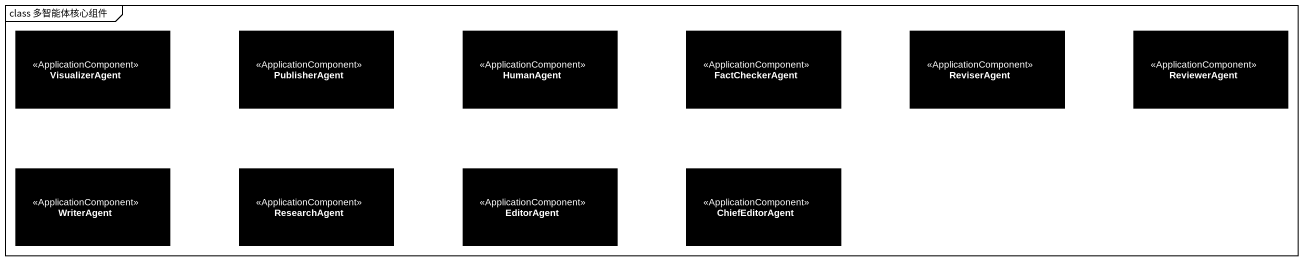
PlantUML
@startuml
mainframe class 多智能体核心组件
component VisualizerAgent <<ApplicationComponent>> #000000
component PublisherAgent <<ApplicationComponent>> #000000
component HumanAgent <<ApplicationComponent>> #000000
component FactCheckerAgent <<ApplicationComponent>> #000000
component ReviserAgent <<ApplicationComponent>> #000000
component ReviewerAgent <<ApplicationComponent>> #000000
component WriterAgent <<ApplicationComponent>> #000000
component ResearchAgent <<ApplicationComponent>> #000000
component EditorAgent <<ApplicationComponent>> #000000
component ChiefEditorAgent <<ApplicationComponent>> #000000
@enduml
